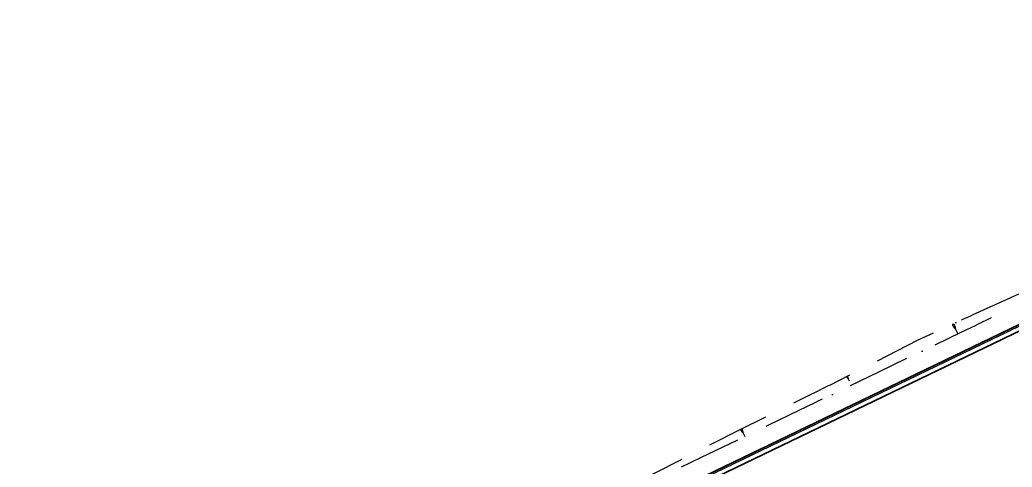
# Model space of a CAD drawing. Header units: metres. Extents: x 246420 to 246883, y 7418965 to 7419490.
# Drawn here: x 246511 to 246611.8, y 7419414.8 to 7419460.2 of the extents above; entities that cross this region are included whole.
import ezdxf

# ---------------------------------------------------------------- set-up
doc = ezdxf.new("R2010")
doc.units = ezdxf.units.M
doc.linetypes.add('HIDDEN', pattern=[9.525, 6.35, -3.175])
doc.layers.add('BATTER', color=251, linetype='HIDDEN', lineweight=25)
doc.layers.add('BATTER_TICKS', color=251, linetype='HIDDEN', lineweight=25)
doc.layers.add('KERB_BACK', color=7, linetype='Continuous', lineweight=35, true_color=0x5fd2ff)
doc.layers.add('KERB_LIP', color=7, linetype='Continuous', lineweight=35, true_color=0x5fd2ff)
doc.layers.add('MISC_CONCRETE', color=7, linetype='Continuous')

# ---------------------------------------------------------------- blocks, each defined once
blk = doc.blocks.new('Batter Tadpole2')
at = {"linetype": 'Continuous'}
for p, q in [((0, -0.0003), (0.0004, 0.0039)), ((0.0004, 0.0039), (0.0014, 0.0082)), ((0.0014, 0.0082), (0.0032, 0.0124)), ((0.0032, 0.0124), (0.0057, 0.0166)), ((0.0057, 0.0166), (0.017, 0.0336)), ((0.017, 0.0336), (0.0203, 0.0378)), ((0.0203, 0.0378), (0.0244, 0.0418)), ((0.0244, 0.0418), (0.0295, 0.0456)), ((0.0295, 0.0456), (0.0355, 0.0493)), ((0.0355, 0.0493), (0.0408, 0.052)), ((0.0408, 0.052), (0.047, 0.0545)), ((0.047, 0.0545), (0.0542, 0.0568)), ((0.0542, 0.0568), (0.0622, 0.059)), ((0.0622, 0.059), (0.0962, 0.0675)), ((0.0962, 0.0675), (0.1047, 0.0692)), ((0.1047, 0.0692), (0.1134, 0.0702)), ((0.1134, 0.0702), (0.1221, 0.0704)), ((0.1221, 0.0704), (0.131, 0.0698)), ((0.131, 0.0698), (0.1616, 0.0662)), ((0.1616, 0.0662), (0.1924, 0.0617)), ((0.1924, 0.0617), (0.2232, 0.0565)), ((0.2232, 0.0565), (0.2542, 0.0506)), ((0.2542, 0.0506), (0.3787, 0.0251)), ((0.3787, 0.0251), (0.4098, 0.0188)), ((0.4098, 0.0188), (0.4413, 0.0129)), ((0.4413, 0.0129), (0.4729, 0.0071)), ((0.4729, 0.0071), (0.5049, 0.0017)), ((0.5049, 0.0017), (0.511, 0.0008)), ((0.511, 0.0008), (0.5174, 0.0002)), ((0.5174, 0.0002), (0.5241, -0.0002)), ((0.0003, -0.0045), (0, -0.0003)), ((0.0014, -0.0087), (0.0003, -0.0045)), ((0.0032, -0.013), (0.0014, -0.0087)), ((0.0056, -0.0172), (0.0032, -0.013)), ((0.0169, -0.0342), (0.0056, -0.0172)), ((0.0202, -0.0384), (0.0169, -0.0342)), ((0.0243, -0.0423), (0.0202, -0.0384)), ((0.0294, -0.0462), (0.0243, -0.0423)), ((0.0353, -0.0498), (0.0294, -0.0462)), ((0.0407, -0.0525), (0.0353, -0.0498)), ((0.0469, -0.055), (0.0407, -0.0525)), ((0.054, -0.0574), (0.0469, -0.055)), ((0.062, -0.0596), (0.054, -0.0574)), ((0.096, -0.0681), (0.062, -0.0596)), ((0.1045, -0.0698), (0.096, -0.0681)), ((0.1132, -0.0708), (0.1045, -0.0698)), ((0.1219, -0.071), (0.1132, -0.0708)), ((0.1308, -0.0704), (0.1219, -0.071)), ((0.1614, -0.0668), (0.1308, -0.0704)), ((0.1922, -0.0624), (0.1614, -0.0668)), ((0.223, -0.0571), (0.1922, -0.0624)), ((0.254, -0.0512), (0.223, -0.0571)), ((0.3786, -0.0257), (0.254, -0.0512)), ((0.4098, -0.0195), (0.3786, -0.0257)), ((0.4412, -0.0135), (0.4098, -0.0195)), ((0.4729, -0.0078), (0.4412, -0.0135)), ((0.5049, -0.0024), (0.4729, -0.0078)), ((0.511, -0.0015), (0.5049, -0.0024)), ((0.5174, -0.0009), (0.511, -0.0015)), ((0.5241, -0.0005), (0.5174, -0.0009)), ((0.5241, -0.0002), (0.531, -0.0003)), ((0.531, -0.0003), (0.5241, -0.0005)), ((0.531, -0.0003), (1.0113, -0.0004))]:
    blk.add_line(p, q, dxfattribs=at)

msp = doc.modelspace()

# ---------------------------------------------------------------- linework, layer by layer
at = {"layer": 'BATTER', "flags": 128}
msp.add_lwpolyline([(246774.94, 7419460.22), (246773.88, 7419460.22), (246768.88, 7419460.22), (246764.88, 7419460.22), (246764.88, 7419460.22), (246763.88, 7419460.22), (246759.81, 7419460.22), (246759.81, 7419460.22), (246758.88, 7419460.22), (246758.65, 7419460.22), (246758.65, 7419460.22), (246758.04, 7419460.22), (246758.04, 7419460.22), (246757.9, 7419460.22), (246756.88, 7419460.22), (246756.88, 7419460.22), (246755.33, 7419460.22), (246755.33, 7419460.22), (246755.33, 7419460.22), (246755.33, 7419460.22), (246754.33, 7419460.22), (246754.33, 7419460.22), (246753.88, 7419460.22), (246748.88, 7419460.22), (246746.52, 7419460.22), (246743.88, 7419460.22), (246743.67, 7419460.22), (246738.88, 7419460.22), (246733.88, 7419460.22), (246728.88, 7419460.22), (246723.88, 7419460.22), (246722.13, 7419460.22), (246722.13, 7419460.22), (246718.88, 7419460.22), (246717.13, 7419460.22), (246717.13, 7419460.22), (246713.88, 7419460.22), (246708.88, 7419460.22), (246703.88, 7419460.22), (246702.35, 7419460.22), (246700.22, 7419460.22), (246698.88, 7419460.22), (246698.17, 7419460.22), (246697.51, 7419460.22), (246695.28, 7419460.22, 0.003771), (246693.77, 7419460.21, 0.003831), (246692.24, 7419460.18, 0), (246692.24, 7419460.18, 0.00289), (246691.09, 7419460.13, 0.006721), (246688.4, 7419459.99, 0.006721), (246685.72, 7419459.76, 0.001755), (246685.02, 7419459.69, 0), (246685.02, 7419459.69, 0.000379), (246684.87, 7419459.68, 0), (246684.87, 7419459.68, 0.004587), (246683.05, 7419459.47, 0.006721), (246680.39, 7419459.11, 0.006721), (246677.73, 7419458.67, 0.006721), (246675.09, 7419458.16, 0.006721), (246672.47, 7419457.59, 0.006721), (246669.86, 7419456.94, 0.006721), (246667.27, 7419456.22, 0.006721), (246664.7, 7419455.43, 0.006721), (246662.15, 7419454.58, 0.006721), (246659.63, 7419453.65, 0.006721), (246657.13, 7419452.66, 0.006721), (246654.66, 7419451.6, 0.006721), (246652.22, 7419450.47, 0.001039), (246651.84, 7419450.3), (246647.69, 7419448.29), (246643.18, 7419446.12), (246638.68, 7419443.95), (246634.18, 7419441.78), (246629.67, 7419439.6), (246625.17, 7419437.43), (246620.67, 7419435.26), (246616.16, 7419433.09), (246614.03, 7419432.06), (246614.03, 7419432.06), (246611.66, 7419430.92), (246608.25, 7419429.27), (246608.25, 7419429.27), (246608.01, 7419429.15), (246608.01, 7419429.15), (246607.15, 7419428.74), (246606.55, 7419428.45), (246606.55, 7419428.45), (246602.65, 7419426.57), (246602.65, 7419426.57), (246598.15, 7419424.4), (246593.64, 7419422.23), (246593.52, 7419422.17), (246593.52, 7419422.17), (246592.06, 7419421.47), (246592.06, 7419421.47), (246591.82, 7419421.35), (246591.82, 7419421.35), (246589.14, 7419420.06), (246586.9, 7419418.98), (246586.9, 7419418.98), (246584.64, 7419417.88), (246580.13, 7419415.71), (246575.63, 7419413.54), (246571.13, 7419411.37), (246566.62, 7419409.2), (246562.12, 7419407.03), (246557.61, 7419404.85), (246553.11, 7419402.68), (246551.53, 7419401.92), (246551.53, 7419401.92), (246548.61, 7419400.51), (246546.8, 7419399.64), (246546.8, 7419399.64), (246546.8, 7419399.64)], format="xyb", dxfattribs=at)
msp.add_lwpolyline([(246683.04, 7419459.53), (246680.36, 7419459.27), (246677.69, 7419458.9), (246675.06, 7419458.34), (246672.43, 7419457.75), (246669.78, 7419457.25), (246667.13, 7419456.68), (246664.5, 7419456.05), (246661.88, 7419455.34), (246659.28, 7419454.57), (246656.72, 7419453.66), (246654.21, 7419452.62), (246651.73, 7419451.51), (246651.34, 7419451.33), (246647.15, 7419449.41), (246642.6, 7419447.32), (246638.1, 7419445.16), (246633.62, 7419442.93), (246629.15, 7419440.69), (246624.67, 7419438.46), (246620.29, 7419436.03), (246615.79, 7419433.86), (246613.62, 7419432.89), (246613.62, 7419432.89), (246611.23, 7419431.81), (246607.78, 7419430.24), (246607.78, 7419430.24), (246607.53, 7419430.13), (246607.53, 7419430.13), (246606.68, 7419429.74), (246606.06, 7419429.46), (246606.06, 7419429.46), (246602.13, 7419427.66), (246602.13, 7419427.66), (246597.69, 7419425.35), (246593.23, 7419423.09), (246593.1, 7419423.03), (246593.1, 7419423.03), (246591.65, 7419422.31), (246591.65, 7419422.31), (246591.41, 7419422.19), (246591.41, 7419422.19), (246588.75, 7419420.87), (246586.52, 7419419.76), (246586.52, 7419419.76), (246584.27, 7419418.64), (246579.81, 7419416.38), (246575.37, 7419414.09), (246570.95, 7419411.73), (246566.55, 7419409.34), (246562.11, 7419407.04)], dxfattribs=at)
at = {"layer": 'KERB_BACK', "flags": 128}
msp.add_lwpolyline([(246511.05, 7419384.8, 0.419311), (246511.98, 7419385.58, -0.14659), (246516.19, 7419393.64, -0.29068), (246532.73, 7419397.56, -0.006483), (246533.07, 7419397.43, -0.000213), (246533.08, 7419397.43), (246533.98, 7419397.12, 0.012821), (246534.92, 7419396.85, 0.012821), (246535.86, 7419396.63, 0.012821), (246536.81, 7419396.46, 0.012821), (246537.77, 7419396.33, 0.012821), (246538.74, 7419396.26, 0.012821), (246539.71, 7419396.24, 0.012821), (246540.68, 7419396.26, 0.012821), (246541.64, 7419396.34, 0.012821), (246542.61, 7419396.46, 0.012821), (246543.56, 7419396.64, 0.012821), (246544.5, 7419396.86, 0.012821), (246545.43, 7419397.13, 0.012821), (246546.35, 7419397.45, 0.012821), (246547.25, 7419397.81, 0.008787), (246547.9, 7419398.11), (246652.65, 7419448.63, -0.112812)], format="xyb", dxfattribs=at)
at = {"layer": 'KERB_LIP', "flags": 128}
msp.add_lwpolyline([(246521.38, 7419368.63, -0.522914), (246516.62, 7419393.22, -0.290759), (246532.53, 7419396.99, -0.006513), (246532.86, 7419396.87, -0.000213), (246532.87, 7419396.87), (246533.8, 7419396.55, 0.012821), (246534.76, 7419396.27, 0.012821), (246535.74, 7419396.04, 0.012821), (246536.72, 7419395.86, 0.012821), (246537.71, 7419395.74, 0.012821), (246538.71, 7419395.66, 0.012821), (246539.71, 7419395.64, 0.012821), (246540.71, 7419395.66, 0.012821), (246541.71, 7419395.74, 0.012821), (246542.7, 7419395.87, 0.012821), (246543.68, 7419396.05, 0.012821), (246544.65, 7419396.28, 0.012821), (246545.61, 7419396.56, 0.012821), (246546.56, 7419396.89, 0.012821), (246547.49, 7419397.26, 0.008807), (246548.16, 7419397.57), (246652.91, 7419448.09, -0.112812), (246695.28, 7419457.77), (246774.94, 7419457.77, 0.00004)], format="xyb", dxfattribs=at)
at = {"layer": 'MISC_CONCRETE', "flags": 128}
msp.add_lwpolyline([(246511.03, 7419384.65, 0.41671), (246512.13, 7419385.56, -0.146458), (246516.3, 7419393.54, -0.290683), (246532.68, 7419397.41, -0.006486), (246533.01, 7419397.29, -0.000244), (246533.03, 7419397.29), (246533.94, 7419396.97, 0.012846), (246534.88, 7419396.7, 0.012821), (246535.83, 7419396.48, 0.012821), (246536.79, 7419396.31, 0.012821), (246537.76, 7419396.18, 0.012821), (246538.73, 7419396.11, 0.012821), (246539.71, 7419396.09, 0.012821), (246540.69, 7419396.11, 0.012821), (246541.66, 7419396.19, 0.012821), (246542.63, 7419396.32, 0.012821), (246543.59, 7419396.49, 0.012821), (246544.54, 7419396.72, 0.012821), (246545.48, 7419396.99, 0.012821), (246546.4, 7419397.31, 0.012821), (246547.31, 7419397.68, 0.008788), (246547.96, 7419397.98), (246652.71, 7419448.49, -0.112812)], format="xyb", dxfattribs=at)

# ---------------------------------------------------------------- block references
at = {"layer": 'BATTER_TICKS'}
for p, xscale, yscale, zscale, rotation in [((246605.77, 7419429.32), 1.112295021401338, 1.112295021401338, 1.112295021401338, 295.745682276447), ((246595.01, 7419424), 0.4943420863651195, 0.4943420863651195, 0.4943420863651195, 295.7456822688808), ((246584.27, 7419418.64), 0.8340269288689615, 0.8340269288689615, 0.8340269288689615, 295.7456822659176)]:
    msp.add_blockref('Batter Tadpole2', p, dxfattribs=dict(at, xscale=xscale, yscale=yscale, zscale=zscale, rotation=rotation))

doc.saveas('drawing.dxf')
